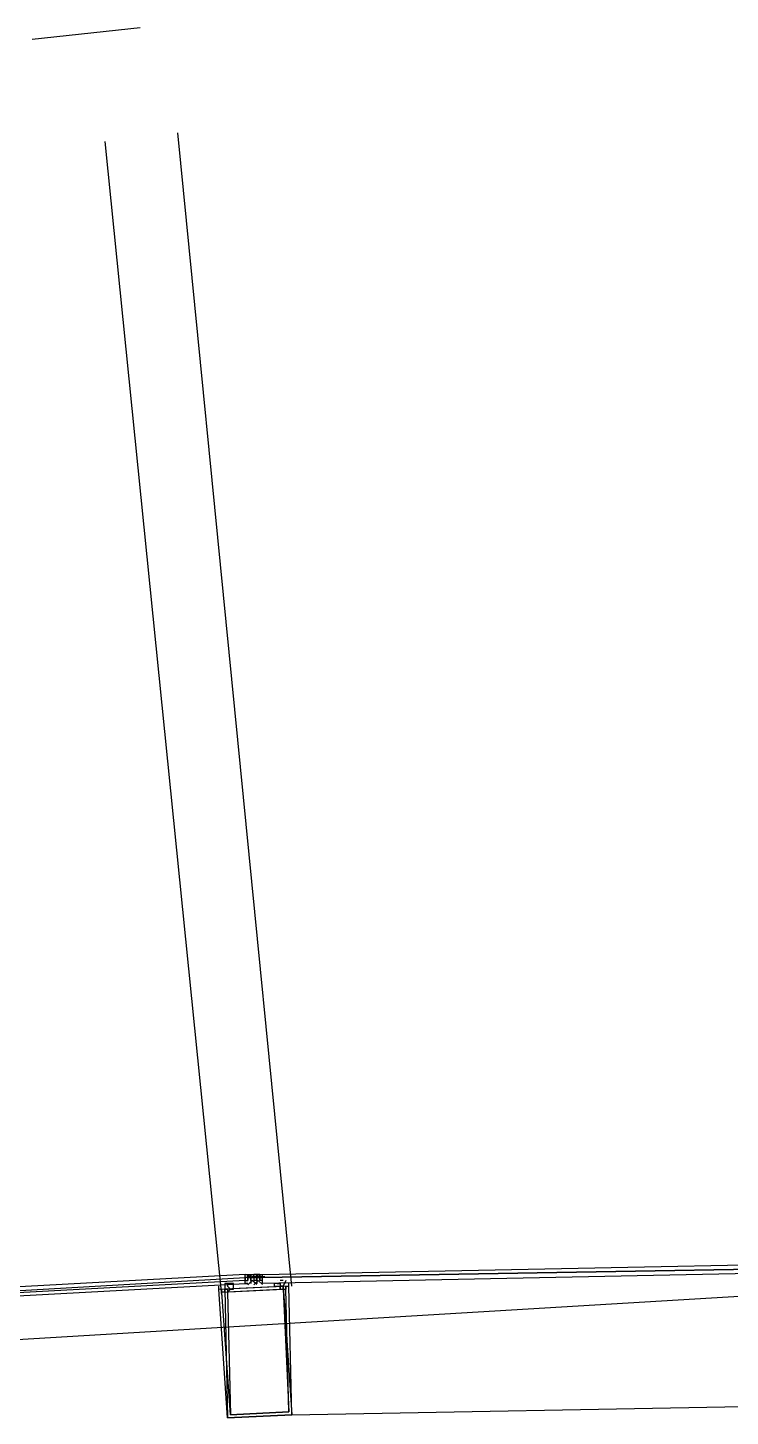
# Model space of a CAD drawing. Header units: feet. Extents: x -84 to 198, y -22 to 181.
# Drawn here: x 82.61 to 85.82, y 153.41 to 159.75 of the extents above; entities that cross this region are included whole.
import ezdxf

# ---------------------------------------------------------------- set-up
doc = ezdxf.new("R2010")
doc.units = ezdxf.units.FT
doc.layers.add('A-AREA-UNIDAD', color=30, linetype='CONTINUOUS')
doc.layers.add('A-LINEA', color=7, linetype='CONTINUOUS')

msp = doc.modelspace()

# ---------------------------------------------------------------- linework, layer by layer
at = {"layer": 'A-AREA-UNIDAD'}
msp.add_lwpolyline([(88.608, 142.2933), (88.608, 143.3422), (90.96, 153.4933), (95.36, 153.3333), (95.392, 153.6889), (86.112, 153.9733), (76.032, 153.3689)], dxfattribs=at)
at = {"layer": 'A-LINEA'}
for p, q in [((83.12, 159.7511), (82.6267, 159.6978)), ((83.8133, 154.0044), (83.2933, 159.2711)), ((83.4933, 153.9644), (82.96, 159.2311)), ((83.48, 154.0178), (83.48, 154.0178)), ((83.4933, 154.0178), (83.4933, 154.0178)), ((83.4933, 154.0044), (83.4933, 154.0044)), ((83.5067, 154.0178), (83.5067, 154.0178)), ((83.5067, 154.0044), (83.5067, 154.0044)), ((83.6, 154.0578), (83.6, 154.0578)), ((83.6, 154.0578), (83.6, 154.0578)), ((83.6, 154.0578), (83.6, 154.0578)), ((83.6, 154.0578), (83.6, 154.0578)), ((83.6, 154.0578), (83.6133, 154.0578)), ((83.6, 154.0444), (83.6, 154.0444)), ((83.6, 154.0444), (83.6, 154.0444)), ((83.6, 154.0444), (83.6, 154.0444)), ((83.6, 154.0444), (83.6, 154.0444)), ((83.6, 154.0444), (83.6, 154.0444)), ((83.6, 154.0444), (83.6, 154.0444)), ((83.6, 154.0444), (83.6, 154.0311)), ((83.6, 154.0444), (83.6, 154.0444)), ((83.6133, 154.0444), (83.6, 154.0444)), ((83.6133, 154.0444), (83.6, 154.0444)), ((83.6, 154.0444), (83.6, 154.0444)), ((83.6133, 154.0444), (83.6, 154.0444)), ((83.6, 154.0444), (83.6, 154.0444)), ((83.6, 154.0444), (83.6, 154.0444)), ((83.6, 154.0311), (83.6, 154.0311)), ((83.6, 154.0311), (83.6, 154.0311)), ((83.6, 154.0311), (83.6, 154.0311)), ((83.6, 154.0311), (83.6, 154.0311)), ((83.6, 154.0311), (83.6133, 154.0311)), ((83.6, 154.0311), (83.6, 154.0311)), ((83.6, 154.0311), (83.6, 154.0311)), ((83.6, 154.0311), (83.6133, 154.0311)), ((83.6, 154.0311), (83.6, 154.0311)), ((83.6, 154.0311), (83.6, 154.0311)), ((83.6, 154.0311), (83.6, 154.0311)), ((83.6, 154.0311), (83.6, 154.0311)), ((83.6, 154.0311), (83.6, 154.0311)), ((83.6, 154.0311), (83.6, 154.0311)), ((83.6, 154.0178), (83.6, 154.0178)), ((83.6, 154.0178), (83.6, 154.0178)), ((83.6, 154.0178), (83.6133, 154.0178)), ((83.6, 154.0178), (83.6133, 154.0178)), ((83.6, 154.0178), (83.6133, 154.0178)), ((83.6, 154.0178), (83.6, 154.0178)), ((83.6133, 154.0178), (83.6, 154.0178)), ((83.6089, 154.048), (83.6668, 154.0512)), ((83.6133, 154.0578), (83.6133, 154.0578)), ((83.6133, 154.0578), (83.6133, 154.0578)), ((83.6133, 154.0578), (83.6133, 154.0578)), ((83.6133, 154.0578), (83.6133, 154.0578)), ((83.6133, 154.0578), (83.6133, 154.0578)), ((83.6133, 154.0444), (83.6133, 154.0578)), ((83.6133, 154.0578), (83.6133, 154.0578)), ((83.6133, 154.0578), (83.6133, 154.0578)), ((83.6133, 154.0578), (83.6133, 154.0578)), ((83.6133, 154.0578), (83.6133, 154.0578)), ((83.6133, 154.0578), (83.6133, 154.0578)), ((83.6133, 154.0578), (83.6133, 154.0444)), ((83.6133, 154.0578), (83.6133, 154.0578)), ((83.6133, 154.0578), (83.6267, 154.0578)), ((83.6133, 154.0578), (83.6133, 154.0444)), ((83.6133, 154.0578), (83.6133, 154.0578)), ((83.6133, 154.0578), (83.6133, 154.0578)), ((83.6133, 154.0578), (83.6133, 154.0444)), ((83.6133, 154.0578), (83.6133, 154.0578)), ((83.6133, 154.0578), (83.6133, 154.0578)), ((83.6133, 154.0578), (83.6133, 154.0578)), ((83.6133, 154.0578), (83.6133, 154.0578)), ((83.6133, 154.0578), (83.6133, 154.0578)), ((83.6133, 154.0578), (83.6133, 154.0578)), ((83.6133, 154.0578), (83.6133, 154.0578)), ((83.6133, 154.0444), (83.6133, 154.0578)), ((83.6133, 154.0444), (83.6133, 154.0444)), ((83.6133, 154.0444), (83.6133, 154.0444)), ((83.6133, 154.0444), (83.6267, 154.0444)), ((83.6133, 154.0444), (83.6267, 154.0444)), ((83.6133, 154.0444), (83.6267, 154.0444)), ((83.6133, 154.0444), (83.6133, 154.0444)), ((83.6133, 154.0444), (83.6133, 154.0444)), ((83.6133, 154.0444), (83.6133, 154.0444)), ((83.6133, 154.0444), (83.6133, 154.0444)), ((83.6133, 154.0444), (83.6133, 154.0444)), ((83.6133, 154.0444), (83.6133, 154.0444)), ((83.6133, 154.0444), (83.6133, 154.0444)), ((83.6133, 154.0444), (83.6133, 154.0444)), ((83.6133, 154.0444), (83.6133, 154.0444)), ((83.6133, 154.0444), (83.6133, 154.0444)), ((83.6133, 154.0444), (83.6133, 154.0444)), ((83.6133, 154.0444), (83.6133, 154.0444)), ((83.6133, 154.0311), (83.6133, 154.0444)), ((83.6133, 154.0444), (83.6133, 154.0444)), ((83.6133, 154.0444), (83.6133, 154.0444)), ((83.6133, 154.0444), (83.6133, 154.0444)), ((83.6133, 154.0444), (83.6133, 154.0444)), ((83.6133, 154.0444), (83.6133, 154.0444)), ((83.6133, 154.0444), (83.6133, 154.0444)), ((83.6133, 154.0444), (83.6133, 154.0444)), ((83.6133, 154.0444), (83.6133, 154.0444)), ((83.6267, 154.0444), (83.6133, 154.0444)), ((83.6133, 154.0444), (83.6133, 154.0311)), ((83.6133, 154.0444), (83.6133, 154.0444)), ((83.6133, 154.0311), (83.6133, 154.0311)), ((83.6133, 154.0311), (83.6133, 154.0311)), ((83.6133, 154.0311), (83.6133, 154.0311)), ((83.6133, 154.0311), (83.6133, 154.0311)), ((83.6133, 154.0311), (83.6133, 154.0311)), ((83.6133, 154.0311), (83.6133, 154.0311)), ((83.6133, 154.0311), (83.6133, 154.0311)), ((83.6133, 154.0311), (83.6133, 154.0311)), ((83.6133, 154.0311), (83.6133, 154.0311)), ((83.6133, 154.0311), (83.6133, 154.0311)), ((83.6133, 154.0311), (83.6133, 154.0311)), ((83.6133, 154.0311), (83.6133, 154.0311)), ((83.6133, 154.0311), (83.6133, 154.0311)), ((83.6133, 154.0311), (83.6133, 154.0311)), ((83.6133, 154.0311), (83.6133, 154.0311)), ((83.6133, 154.0311), (83.6133, 154.0311)), ((83.6133, 154.0311), (83.6133, 154.0311)), ((83.6133, 154.0311), (83.6133, 154.0311)), ((83.6133, 154.0311), (83.6133, 154.0311)), ((83.6133, 154.0311), (83.6133, 154.0311)), ((83.6133, 154.0178), (83.6133, 154.0178)), ((83.6267, 154.0444), (83.6267, 154.0578)), ((83.6267, 154.0578), (83.6267, 154.0578)), ((83.6267, 154.0578), (83.6267, 154.0578)), ((83.6267, 154.0578), (83.6267, 154.0578)), ((83.6267, 154.0578), (83.6267, 154.0578)), ((83.6267, 154.0578), (83.6267, 154.0578)), ((83.6267, 154.0578), (83.6267, 154.0578)), ((83.6267, 154.0578), (83.6267, 154.0578)), ((83.6267, 154.0444), (83.6267, 154.0578)), ((83.6267, 154.0578), (83.6267, 154.0578)), ((83.6267, 154.0578), (83.6267, 154.0578)), ((83.6267, 154.0444), (83.6267, 154.0578)), ((83.6267, 154.0444), (83.6267, 154.0578)), ((83.6267, 154.0578), (83.64, 154.0578)), ((83.6267, 154.0578), (83.6267, 154.0578)), ((83.6267, 154.0578), (83.6267, 154.0578)), ((83.6267, 154.0578), (83.6267, 154.0578)), ((83.6267, 154.0578), (83.6267, 154.0578)), ((83.6267, 154.0578), (83.6267, 154.0578)), ((83.6267, 154.0578), (83.6267, 154.0578)), ((83.6267, 154.0578), (83.6267, 154.0578)), ((83.6267, 154.0578), (83.6267, 154.0578)), ((83.6267, 154.0578), (83.64, 154.0578)), ((83.6267, 154.0578), (83.6267, 154.0578)), ((83.6267, 154.0578), (83.6267, 154.0578)), ((83.6267, 154.0578), (83.6267, 154.0578)), ((83.6267, 154.0578), (83.6267, 154.0578)), ((83.6267, 154.0578), (83.6267, 154.0578)), ((83.6267, 154.0578), (83.6267, 154.0578)), ((83.6267, 154.0578), (83.6267, 154.0578)), ((83.6267, 154.0578), (83.6267, 154.0578)), ((83.6267, 154.0578), (83.6267, 154.0578)), ((83.6267, 154.0578), (83.6267, 154.0578)), ((83.6267, 154.0578), (83.6267, 154.0578)), ((83.6267, 154.0578), (83.6267, 154.0578)), ((83.6267, 154.0578), (83.6267, 154.0444)), ((83.6267, 154.0578), (83.6267, 154.0578)), ((83.6267, 154.0578), (83.6267, 154.0578)), ((83.6267, 154.0578), (83.6267, 154.0578)), ((83.6267, 154.0578), (83.6267, 154.0578)), ((83.6267, 154.0444), (83.6267, 154.0444)), ((83.6267, 154.0444), (83.6267, 154.0444)), ((83.6267, 154.0444), (83.6267, 154.0444)), ((83.6267, 154.0444), (83.6267, 154.0444)), ((83.6267, 154.0444), (83.6267, 154.0444)), ((83.6267, 154.0444), (83.6267, 154.0444)), ((83.6267, 154.0444), (83.6267, 154.0444)), ((83.6267, 154.0444), (83.6267, 154.0311)), ((83.6267, 154.0444), (83.6267, 154.0444)), ((83.6267, 154.0444), (83.6267, 154.0444)), ((83.6267, 154.0444), (83.6267, 154.0444)), ((83.6267, 154.0444), (83.6267, 154.0444)), ((83.6267, 154.0444), (83.6267, 154.0444)), ((83.6267, 154.0444), (83.6267, 154.0444)), ((83.6267, 154.0444), (83.6267, 154.0444)), ((83.6267, 154.0444), (83.6267, 154.0444)), ((83.6267, 154.0444), (83.6267, 154.0444)), ((83.6267, 154.0444), (83.6267, 154.0311)), ((83.6267, 154.0444), (83.64, 154.0444)), ((83.6267, 154.0444), (83.64, 154.0444)), ((83.6267, 154.0311), (83.6267, 154.0444)), ((83.6267, 154.0444), (83.6267, 154.0444)), ((83.6267, 154.0444), (83.6267, 154.0444)), ((83.6267, 154.0444), (83.6267, 154.0444)), ((83.6267, 154.0444), (83.6267, 154.0444)), ((83.6267, 154.0444), (83.6267, 154.0444)), ((83.6267, 154.0444), (83.6267, 154.0444)), ((83.6267, 154.0444), (83.6267, 154.0444)), ((83.6267, 154.0444), (83.6267, 154.0444)), ((83.6267, 154.0444), (83.64, 154.0444)), ((83.6267, 154.0444), (83.6267, 154.0444)), ((83.6267, 154.0444), (83.64, 154.0444)), ((83.6267, 154.0444), (83.6267, 154.0444)), ((83.6267, 154.0444), (83.6267, 154.0311)), ((83.6267, 154.0444), (83.6267, 154.0444)), ((83.6267, 154.0444), (83.6267, 154.0444)), ((83.6267, 154.0444), (83.6267, 154.0311)), ((83.6267, 154.0444), (83.6267, 154.0444)), ((83.6267, 154.0444), (83.64, 154.0444)), ((83.6267, 154.0444), (83.6267, 154.0444)), ((83.6267, 154.0444), (83.6267, 154.0444)), ((83.6267, 154.0444), (83.6267, 154.0444)), ((83.6267, 154.0444), (83.64, 154.0444)), ((83.6267, 154.0444), (83.6267, 154.0444)), ((83.6267, 154.0444), (83.6267, 154.0444)), ((83.6267, 154.0444), (83.6267, 154.0444)), ((83.6267, 154.0444), (83.6267, 154.0444)), ((83.6267, 154.0444), (83.6267, 154.0444)), ((83.6267, 154.0444), (83.6267, 154.0444)), ((83.6267, 154.0444), (83.6267, 154.0444)), ((83.6267, 154.0444), (83.6267, 154.0444)), ((83.6267, 154.0311), (83.6267, 154.0444)), ((83.6267, 154.0311), (83.6267, 154.0311)), ((83.6267, 154.0311), (83.6267, 154.0311)), ((83.6267, 154.0311), (83.6267, 154.0311)), ((83.6267, 154.0311), (83.6267, 154.0311)), ((83.6267, 154.0311), (83.6267, 154.0311)), ((83.6267, 154.0311), (83.6267, 154.0311)), ((83.6267, 154.0311), (83.6267, 154.0311)), ((83.6267, 154.0311), (83.6267, 154.0311)), ((83.6267, 154.0311), (83.6267, 154.0311)), ((83.6267, 154.0311), (83.6267, 154.0311)), ((83.6267, 154.0311), (83.6267, 154.0311)), ((83.6267, 154.0311), (83.6267, 154.0311)), ((83.6267, 154.0311), (83.6267, 154.0311)), ((83.6267, 154.0311), (83.6267, 154.0311)), ((83.6267, 154.0311), (83.6267, 154.0311)), ((83.6267, 154.0311), (83.6267, 154.0311)), ((83.6267, 154.0311), (83.6267, 154.0311)), ((83.6267, 154.0311), (83.6267, 154.0311)), ((83.6267, 154.0311), (83.6267, 154.0311)), ((83.6267, 154.0178), (83.6267, 154.0178)), ((83.6267, 154.0178), (83.6267, 154.0178)), ((83.6267, 154.0178), (83.6267, 154.0178)), ((83.6267, 154.0178), (83.6267, 154.0178)), ((83.6267, 154.0178), (83.6267, 154.0178)), ((83.6267, 154.0178), (83.6267, 154.0178)), ((83.6267, 154.0178), (83.6267, 154.0178)), ((83.6325, 154.0489), (83.6905, 154.05)), ((83.64, 154.0444), (83.64, 154.0578)), ((83.64, 154.0578), (83.64, 154.0578)), ((83.64, 154.0578), (83.64, 154.0578)), ((83.64, 154.0578), (83.64, 154.0578)), ((83.6533, 154.0578), (83.64, 154.0578)), ((83.64, 154.0578), (83.64, 154.0578)), ((83.64, 154.0578), (83.64, 154.0578)), ((83.64, 154.0578), (83.64, 154.0578)), ((83.64, 154.0578), (83.64, 154.0578)), ((83.64, 154.0578), (83.64, 154.0578)), ((83.64, 154.0444), (83.64, 154.0578)), ((83.64, 154.0578), (83.64, 154.0578)), ((83.64, 154.0578), (83.64, 154.0578)), ((83.64, 154.0578), (83.64, 154.0578)), ((83.64, 154.0578), (83.64, 154.0578)), ((83.64, 154.0578), (83.64, 154.0578)), ((83.64, 154.0578), (83.64, 154.0578)), ((83.64, 154.0578), (83.64, 154.0578)), ((83.64, 154.0578), (83.6533, 154.0578)), ((83.64, 154.0578), (83.64, 154.0578)), ((83.6533, 154.0578), (83.64, 154.0578)), ((83.64, 154.0444), (83.64, 154.0444)), ((83.64, 154.0444), (83.64, 154.0444)), ((83.64, 154.0444), (83.64, 154.0444)), ((83.64, 154.0444), (83.64, 154.0444)), ((83.64, 154.0444), (83.64, 154.0444)), ((83.64, 154.0444), (83.64, 154.0444)), ((83.64, 154.0444), (83.64, 154.0444)), ((83.64, 154.0444), (83.64, 154.0444)), ((83.64, 154.0444), (83.64, 154.0444)), ((83.64, 154.0444), (83.64, 154.0444)), ((83.64, 154.0444), (83.64, 154.0311)), ((83.6533, 154.0444), (83.64, 154.0444)), ((83.64, 154.0444), (83.64, 154.0444)), ((83.64, 154.0444), (83.64, 154.0444)), ((83.64, 154.0444), (83.64, 154.0444)), ((83.6533, 154.0444), (83.64, 154.0444)), ((83.64, 154.0444), (83.64, 154.0444)), ((83.64, 154.0444), (83.64, 154.0444)), ((83.6533, 154.0444), (83.64, 154.0444)), ((83.64, 154.0444), (83.64, 154.0444)), ((83.64, 154.0444), (83.64, 154.0444)), ((83.64, 154.0444), (83.64, 154.0444)), ((83.64, 154.0444), (83.64, 154.0444)), ((83.64, 154.0444), (83.64, 154.0444)), ((83.64, 154.0444), (83.64, 154.0444)), ((83.64, 154.0444), (83.64, 154.0444)), ((83.64, 154.0444), (83.64, 154.0311)), ((83.6533, 154.0444), (83.64, 154.0444)), ((83.64, 154.0444), (83.64, 154.0444)), ((83.64, 154.0444), (83.64, 154.0444)), ((83.64, 154.0444), (83.64, 154.0444)), ((83.64, 154.0444), (83.64, 154.0444)), ((83.64, 154.0444), (83.64, 154.0444)), ((83.64, 154.0444), (83.64, 154.0444)), ((83.64, 154.0444), (83.64, 154.0444)), ((83.64, 154.0444), (83.64, 154.0444)), ((83.64, 154.0444), (83.64, 154.0444)), ((83.64, 154.0444), (83.64, 154.0444)), ((83.64, 154.0444), (83.64, 154.0444)), ((83.64, 154.0444), (83.64, 154.0444)), ((83.64, 154.0444), (83.64, 154.0444)), ((83.64, 154.0444), (83.64, 154.0444)), ((83.64, 154.0444), (83.64, 154.0444)), ((83.64, 154.0444), (83.64, 154.0444)), ((83.64, 154.0444), (83.64, 154.0444)), ((83.64, 154.0444), (83.64, 154.0311)), ((83.64, 154.0444), (83.64, 154.0444)), ((83.64, 154.0444), (83.64, 154.0444)), ((83.64, 154.0444), (83.64, 154.0444)), ((83.64, 154.0444), (83.64, 154.0444)), ((83.64, 154.0444), (83.64, 154.0444)), ((83.64, 154.0444), (83.64, 154.0444)), ((83.64, 154.0444), (83.64, 154.0444)), ((83.64, 154.0444), (83.64, 154.0444)), ((83.64, 154.0444), (83.64, 154.0444)), ((83.64, 154.0444), (83.64, 154.0444)), ((83.64, 154.0444), (83.64, 154.0444)), ((83.64, 154.0444), (83.64, 154.0444)), ((83.64, 154.0444), (83.64, 154.0311)), ((83.64, 154.0444), (83.6533, 154.0444)), ((83.6533, 154.0444), (83.64, 154.0444)), ((83.64, 154.0444), (83.64, 154.0444)), ((83.64, 154.0444), (83.64, 154.0444)), ((83.64, 154.0444), (83.64, 154.0444)), ((83.6533, 154.0444), (83.64, 154.0444)), ((83.64, 154.0444), (83.64, 154.0444)), ((83.64, 154.0444), (83.64, 154.0444)), ((83.64, 154.0444), (83.64, 154.0444)), ((83.64, 154.0311), (83.64, 154.0311)), ((83.6533, 154.0311), (83.64, 154.0311)), ((83.64, 154.0311), (83.64, 154.0311)), ((83.64, 154.0311), (83.64, 154.0311)), ((83.64, 154.0311), (83.64, 154.0311)), ((83.64, 154.0311), (83.64, 154.0311)), ((83.64, 154.0311), (83.64, 154.0311)), ((83.64, 154.0311), (83.64, 154.0311)), ((83.64, 154.0311), (83.64, 154.0311)), ((83.64, 154.0311), (83.64, 154.0311)), ((83.64, 154.0311), (83.64, 154.0311)), ((83.64, 154.0311), (83.64, 154.0311)), ((83.64, 154.0311), (83.64, 154.0311)), ((83.64, 154.0311), (83.64, 154.0311)), ((83.64, 154.0311), (83.64, 154.0311)), ((83.64, 154.0311), (83.64, 154.0311)), ((83.6667, 154.0578), (83.6533, 154.0578)), ((83.6533, 154.0578), (83.6533, 154.0578)), ((83.6533, 154.0578), (83.6533, 154.0578)), ((83.6667, 154.0578), (83.6533, 154.0578)), ((83.6533, 154.0578), (83.6533, 154.0578)), ((83.6533, 154.0578), (83.6533, 154.0578)), ((83.6533, 154.0578), (83.6533, 154.0578)), ((83.6533, 154.0578), (83.6533, 154.0578)), ((83.6533, 154.0578), (83.6533, 154.0578)), ((83.6533, 154.0578), (83.6533, 154.0578)), ((83.6533, 154.0578), (83.6533, 154.0578)), ((83.6533, 154.0578), (83.6533, 154.0578)), ((83.6533, 154.0578), (83.6533, 154.0578)), ((83.6533, 154.0578), (83.6533, 154.0578)), ((83.6533, 154.0578), (83.6533, 154.0578)), ((83.6533, 154.0578), (83.6533, 154.0578)), ((83.6533, 154.0578), (83.6533, 154.0578)), ((83.6533, 154.0578), (83.6533, 154.0444)), ((83.6533, 154.0578), (83.6533, 154.0578)), ((83.6533, 154.0578), (83.6533, 154.0578)), ((83.6533, 154.0444), (83.6533, 154.0578)), ((83.6533, 154.0578), (83.6533, 154.0578)), ((83.6533, 154.0578), (83.6533, 154.0578)), ((83.6533, 154.0578), (83.6533, 154.0578)), ((83.6533, 154.0578), (83.6533, 154.0578)), ((83.6533, 154.0444), (83.6533, 154.0578)), ((83.6533, 154.0578), (83.6533, 154.0578)), ((83.6533, 154.0578), (83.6533, 154.0578)), ((83.6533, 154.0578), (83.6533, 154.0578)), ((83.6533, 154.0578), (83.6533, 154.0578)), ((83.6533, 154.0444), (83.6533, 154.0578)), ((83.6533, 154.0578), (83.6533, 154.0578)), ((83.6533, 154.0578), (83.6533, 154.0578)), ((83.6533, 154.0578), (83.6533, 154.0578)), ((83.6533, 154.0578), (83.6533, 154.0578)), ((83.6533, 154.0444), (83.6533, 154.0578)), ((83.6533, 154.0444), (83.6533, 154.0578)), ((83.6533, 154.0578), (83.6533, 154.0578)), ((83.6533, 154.0578), (83.6533, 154.0578)), ((83.6533, 154.0578), (83.6533, 154.0578)), ((83.6533, 154.0578), (83.6533, 154.0578)), ((83.6533, 154.0578), (83.6533, 154.0578)), ((83.6533, 154.0578), (83.6533, 154.0578)), ((83.6533, 154.0444), (83.6533, 154.0444)), ((83.6667, 154.0444), (83.6533, 154.0444)), ((83.6533, 154.0444), (83.6533, 154.0444)), ((83.6533, 154.0444), (83.6533, 154.0444)), ((83.6533, 154.0444), (83.6533, 154.0444)), ((83.6667, 154.0444), (83.6533, 154.0444)), ((83.6533, 154.0444), (83.6533, 154.0444)), ((83.6533, 154.0444), (83.6533, 154.0444)), ((83.6533, 154.0444), (83.6533, 154.0444)), ((83.6533, 154.0444), (83.6533, 154.0444)), ((83.6533, 154.0444), (83.6533, 154.0444)), ((83.6533, 154.0444), (83.6533, 154.0444)), ((83.6533, 154.0444), (83.6533, 154.0311)), ((83.6533, 154.0444), (83.6533, 154.0444)), ((83.6533, 154.0444), (83.6533, 154.0444)), ((83.6533, 154.0444), (83.6533, 154.0444)), ((83.6533, 154.0444), (83.6533, 154.0444)), ((83.6533, 154.0444), (83.6533, 154.0311)), ((83.6533, 154.0444), (83.6533, 154.0444)), ((83.6533, 154.0444), (83.6533, 154.0444)), ((83.6533, 154.0444), (83.6533, 154.0444)), ((83.6533, 154.0444), (83.6533, 154.0311)), ((83.6533, 154.0444), (83.6533, 154.0444)), ((83.6533, 154.0444), (83.6533, 154.0444)), ((83.6533, 154.0444), (83.6533, 154.0444)), ((83.6533, 154.0444), (83.6533, 154.0444)), ((83.6533, 154.0444), (83.6533, 154.0444)), ((83.6533, 154.0444), (83.6533, 154.0444)), ((83.6533, 154.0444), (83.6533, 154.0444)), ((83.6533, 154.0444), (83.6533, 154.0444)), ((83.6533, 154.0444), (83.6667, 154.0444)), ((83.6533, 154.0444), (83.6533, 154.0444)), ((83.6533, 154.0444), (83.6533, 154.0444)), ((83.6533, 154.0444), (83.6533, 154.0444)), ((83.6533, 154.0444), (83.6667, 154.0444)), ((83.6533, 154.0444), (83.6533, 154.0444)), ((83.6533, 154.0444), (83.6533, 154.0444)), ((83.6533, 154.0444), (83.6533, 154.0444)), ((83.6533, 154.0444), (83.6533, 154.0444)), ((83.6533, 154.0311), (83.6533, 154.0444)), ((83.6533, 154.0444), (83.6533, 154.0444)), ((83.6533, 154.0444), (83.6533, 154.0444)), ((83.6533, 154.0444), (83.6533, 154.0444)), ((83.6533, 154.0444), (83.6533, 154.0444)), ((83.6533, 154.0444), (83.6533, 154.0444)), ((83.6533, 154.0444), (83.6533, 154.0444)), ((83.6533, 154.0444), (83.6533, 154.0444)), ((83.6533, 154.0444), (83.6533, 154.0444)), ((83.6533, 154.0444), (83.6533, 154.0444)), ((83.6533, 154.0444), (83.6533, 154.0444)), ((83.6533, 154.0444), (83.6533, 154.0444)), ((83.6533, 154.0444), (83.6533, 154.0311)), ((83.6533, 154.0311), (83.6533, 154.0311)), ((83.6533, 154.0311), (83.6533, 154.0311)), ((83.6533, 154.0311), (83.6533, 154.0311)), ((83.6533, 154.0311), (83.6533, 154.0311)), ((83.6533, 154.0311), (83.6533, 154.0311)), ((83.6533, 154.0311), (83.6533, 154.0311)), ((83.6533, 154.0311), (83.6533, 154.0311)), ((83.6533, 154.0311), (83.6533, 154.0311)), ((83.6533, 154.0311), (83.6533, 154.0311)), ((83.6533, 154.0311), (83.6533, 154.0311)), ((83.6533, 154.0178), (83.6533, 154.0178)), ((83.6533, 154.0178), (83.6533, 154.0178)), ((83.6533, 154.0178), (83.6533, 154.0178)), ((83.6533, 154.0178), (83.6533, 154.0178)), ((83.6533, 154.0178), (83.6533, 154.0178)), ((83.6533, 154.0178), (83.6533, 154.0178)), ((83.6533, 154.0178), (83.6533, 154.0178)), ((83.6667, 154.0444), (83.6667, 154.0578)), ((83.6667, 154.0444), (83.6667, 154.0578)), ((83.6667, 154.0578), (83.6667, 154.0578)), ((83.6667, 154.0578), (83.6667, 154.0578)), ((83.6667, 154.0578), (83.6667, 154.0578)), ((83.6667, 154.0578), (83.6667, 154.0578)), ((83.6667, 154.0578), (83.6667, 154.0578)), ((83.6667, 154.0578), (83.6667, 154.0578)), ((83.6667, 154.0578), (83.6667, 154.0578)), ((83.6667, 154.0578), (83.6667, 154.0444)), ((83.6667, 154.0578), (83.6667, 154.0578)), ((83.6667, 154.0578), (83.6667, 154.0578)), ((83.6667, 154.0578), (83.6667, 154.0444)), ((83.6667, 154.0578), (83.6667, 154.0578)), ((83.6667, 154.0578), (83.6667, 154.0578)), ((83.6667, 154.0578), (83.6667, 154.0578)), ((83.6667, 154.0578), (83.6667, 154.0578)), ((83.6667, 154.0578), (83.6667, 154.0578)), ((83.6667, 154.0578), (83.6667, 154.0578)), ((83.6667, 154.0578), (83.6667, 154.0578)), ((83.6667, 154.0578), (83.6667, 154.0578)), ((83.6667, 154.0578), (83.6667, 154.0578)), ((83.6667, 154.0578), (83.6667, 154.0578)), ((83.6667, 154.0578), (83.6667, 154.0578)), ((83.6667, 154.0578), (83.6667, 154.0578)), ((83.6667, 154.0578), (83.6667, 154.0578)), ((83.6667, 154.0578), (83.6667, 154.0578)), ((83.6667, 154.0444), (83.6667, 154.0444)), ((83.6667, 154.0444), (83.6667, 154.0444)), ((83.6667, 154.0444), (83.6667, 154.0444)), ((83.6667, 154.0444), (83.6667, 154.0444)), ((83.6667, 154.0444), (83.6667, 154.0444)), ((83.6667, 154.0444), (83.6667, 154.0444)), ((83.6667, 154.0444), (83.6667, 154.0444)), ((83.6667, 154.0444), (83.6667, 154.0444)), ((83.6667, 154.0444), (83.6667, 154.0444)), ((83.6667, 154.0444), (83.6667, 154.0444)), ((83.6667, 154.0444), (83.6667, 154.0444)), ((83.6667, 154.0444), (83.6667, 154.0444)), ((83.6667, 154.0444), (83.6667, 154.0444)), ((83.6667, 154.0444), (83.6667, 154.0444)), ((83.6667, 154.0444), (83.6667, 154.0444)), ((83.6667, 154.0444), (83.6667, 154.0444)), ((83.6667, 154.0444), (83.6667, 154.0444)), ((83.6667, 154.0444), (83.6667, 154.0444)), ((83.6667, 154.0444), (83.6667, 154.0444)), ((83.6667, 154.0444), (83.6667, 154.0444)), ((83.6667, 154.0444), (83.6667, 154.0444)), ((83.6667, 154.0444), (83.6667, 154.0444)), ((83.6667, 154.0444), (83.6667, 154.0444)), ((83.6667, 154.0444), (83.6667, 154.0311)), ((83.6667, 154.0444), (83.68, 154.0444)), ((83.6667, 154.0444), (83.68, 154.0444)), ((83.6667, 154.0311), (83.6667, 154.0311)), ((83.6667, 154.0311), (83.6667, 154.0311)), ((83.6667, 154.0311), (83.6667, 154.0311)), ((83.6667, 154.0311), (83.6667, 154.0311)), ((83.6667, 154.0311), (83.6667, 154.0311)), ((83.6667, 154.0311), (83.6667, 154.0311)), ((83.6667, 154.0311), (83.6667, 154.0311)), ((83.6667, 154.0311), (83.6667, 154.0311)), ((83.6667, 154.0311), (83.6667, 154.0311)), ((83.6667, 154.0311), (83.6667, 154.0311)), ((83.68, 154.0311), (83.6667, 154.0311)), ((83.6667, 154.0311), (83.6667, 154.0311)), ((83.6667, 154.0311), (83.6667, 154.0311)), ((83.6667, 154.0311), (83.6667, 154.0311)), ((83.6667, 154.0311), (83.6667, 154.0311)), ((83.6667, 154.0311), (83.6667, 154.0311)), ((83.6667, 154.0311), (83.6667, 154.0311)), ((83.68, 154.0578), (83.68, 154.0578)), ((83.68, 154.0444), (83.68, 154.0578)), ((83.68, 154.0578), (83.68, 154.0578)), ((83.68, 154.0578), (83.68, 154.0578)), ((83.68, 154.0578), (83.68, 154.0578)), ((83.68, 154.0578), (83.68, 154.0578)), ((83.68, 154.0444), (83.68, 154.0444)), ((83.68, 154.0444), (83.68, 154.0444)), ((83.68, 154.0444), (83.68, 154.0444)), ((83.68, 154.0311), (83.68, 154.0444)), ((83.68, 154.0444), (83.68, 154.0444)), ((83.68, 154.0444), (83.68, 154.0444)), ((83.68, 154.0444), (83.68, 154.0444)), ((83.68, 154.0444), (83.68, 154.0444)), ((83.68, 154.0444), (83.68, 154.0444)), ((83.68, 154.0444), (83.68, 154.0444)), ((83.68, 154.0444), (83.68, 154.0444)), ((83.68, 154.0444), (83.68, 154.0444)), ((83.68, 154.0444), (83.68, 154.0444)), ((83.68, 154.0444), (83.68, 154.0444)), ((83.68, 154.0444), (83.68, 154.0444)), ((83.68, 154.0311), (83.68, 154.0311)), ((83.68, 154.0311), (83.68, 154.0311)), ((83.68, 154.0311), (83.68, 154.0311)), ((83.68, 154.0311), (83.68, 154.0311)), ((83.68, 154.0178), (83.68, 154.0311)), ((83.68, 154.0311), (83.68, 154.0311)), ((83.68, 154.0311), (83.68, 154.0311)), ((83.68, 154.0311), (83.68, 154.0311)), ((83.68, 154.0311), (83.68, 154.0311)), ((83.68, 154.0178), (83.68, 154.0178)), ((83.68, 154.0178), (83.68, 154.0178)), ((83.68, 154.0178), (83.68, 154.0178)), ((83.68, 154.0178), (83.68, 154.0178)), ((83.68, 154.0178), (83.68, 154.0178)), ((83.68, 154.0178), (83.68, 154.0178)), ((83.7467, 154.0311), (83.7467, 154.0311)), ((83.7467, 154.0178), (83.76, 154.0178)), ((83.7733, 154.0178), (83.7733, 154.0178)), ((83.7733, 154.0178), (83.7733, 154.0178)), ((83.4933, 153.9778), (83.4933, 153.9911)), ((83.52, 153.9911), (83.52, 153.9911)), ((83.8133, 153.4178), (87.52, 153.4844))]:
    msp.add_line(p, q, dxfattribs=at)
for points in [[(83.68, 154.0578), (87.6267, 154.1378), (87.6267, 154.1111), (83.68, 154.0444), (83.68, 154.0578)], [(83.68, 154.0311), (83.68, 154.0444), (87.6267, 154.1111), (87.6267, 154.0978), (83.68, 154.0178), (83.68, 154.0311)], [(83.6, 154.0578), (79.6667, 153.8444), (79.6667, 153.8178), (83.6, 154.0444), (83.6, 154.0578)], [(83.6, 154.0311), (79.6667, 153.8178), (79.6667, 153.8044), (83.6, 154.0178), (83.6, 154.0311)], [(83.8133, 153.4178), (83.52, 153.4044), (83.48, 153.9911), (83.7733, 154.0044), (83.8133, 153.4178)], [(83.48, 153.9911), (83.48, 154.0044), (83.48, 154.0044)], [(83.52, 154.0178), (83.52, 154.0044), (83.52, 154.0044), (83.5333, 153.9911), (83.5333, 153.9911), (83.5067, 153.9911), (83.5067, 153.9911), (83.5067, 153.9778), (83.5067, 153.9778), (83.5067, 153.9778), (83.5067, 153.9778), (83.5067, 153.9778), (83.4933, 153.9778), (83.4933, 153.9778), (83.4933, 153.9778), (83.4933, 153.9911), (83.4933, 153.9911), (83.4933, 153.9911), (83.4933, 153.9911)], [(83.5333, 154.0178), (83.52, 154.0178), (83.52, 154.0178), (83.5067, 154.0178), (83.5067, 154.0178), (83.5067, 154.0178), (83.5067, 153.9911), (83.5067, 153.9911), (83.52, 153.9911), (83.52, 153.9911), (83.52, 153.9911), (83.52, 153.9911), (83.52, 153.9911), (83.52, 153.9778)], [(83.52, 153.4044), (83.8133, 153.4178), (83.8, 154.0044), (83.5067, 153.9911), (83.52, 153.4044)], [(83.52, 153.9778), (83.5333, 153.9911), (83.5333, 153.9911), (83.5333, 153.9911), (83.5333, 153.9911), (83.5333, 153.9911), (83.5467, 153.9911), (83.5467, 153.9911), (83.5467, 154.0178), (83.5467, 154.0178), (83.5333, 154.0178), (83.5333, 154.0178)], [(83.6, 154.0178), (83.6, 154.0311), (83.6, 154.0444), (83.6, 154.0578)], [(83.6267, 154.0444), (83.6267, 154.0444), (83.6133, 154.0578)], [(83.6533, 154.0123), (83.6328, 154.0311), (83.6133, 154.0112)], [(83.6267, 154.0578), (83.6267, 154.0444), (83.6267, 154.0311), (83.6267, 154.0178)], [(83.6267, 154.0444), (83.6267, 154.0444), (83.6267, 154.0578)], [(83.6533, 154.0444), (83.6533, 154.0578), (83.64, 154.0578)], [(83.6799, 154.0127), (83.6591, 154.0311), (83.64, 154.0108)], [(83.6533, 154.0578), (83.6533, 154.0444), (83.6533, 154.0578)], [(83.6667, 154.0311), (83.6667, 154.0311), (83.6667, 154.0444), (83.6533, 154.0578)], [(83.6533, 154.0578), (83.6533, 154.0444), (83.6533, 154.0311), (83.6533, 154.0178)], [(83.6667, 154.0444), (83.6667, 154.0578), (83.68, 154.0578)], [(83.68, 154.0178), (83.68, 154.0311), (83.68, 154.0444), (83.68, 154.0578)], [(83.7467, 154.0178), (83.7333, 154.0178), (83.7333, 154.0178), (83.7333, 154.0044), (83.7333, 154.0044), (83.76, 154.0044), (83.76, 154.0044), (83.76, 154.0044), (83.76, 154.0044), (83.76, 153.9911), (83.76, 153.9911), (83.76, 153.9911), (83.7733, 153.9911), (83.7733, 154.0044), (83.76, 154.0044), (83.76, 154.0044)], [(83.7733, 154.0311), (83.7733, 154.0311), (83.7733, 154.0311), (83.76, 154.0311), (83.76, 154.0311)], [(83.76, 154.0178), (83.76, 154.0178), (83.76, 154.0178), (83.76, 154.0044), (83.76, 154.0044), (83.7733, 154.0044), (83.7733, 154.0044), (83.7733, 153.9911), (83.7733, 153.9911), (83.7733, 153.9911), (83.7867, 153.9911), (83.7867, 153.9911), (83.7867, 153.9911), (83.7867, 153.9911), (83.7867, 153.9911), (83.7867, 154.0044), (83.7867, 154.0044), (83.8, 154.0044), (83.8, 154.0044), (83.8, 154.0178), (83.8, 154.0178), (83.8, 154.0178)], [(83.7867, 154.0311), (83.7733, 154.0044), (83.7733, 154.0044), (83.7733, 154.0044), (83.7733, 154.0044)], [(83.7867, 154.0178), (83.7867, 154.0178), (83.7867, 154.0178)], [(83.8, 153.4311), (83.5333, 153.4178), (83.4933, 153.9778), (83.7733, 153.9911), (83.8, 153.4311)], [(83.5067, 153.9778), (83.5067, 153.9778), (83.5067, 153.9911), (83.5067, 153.9911)], [(83.5333, 153.4178), (83.8, 153.4311), (83.7867, 153.9911), (83.52, 153.9778), (83.5333, 153.4178)]]:
    msp.add_lwpolyline(points, dxfattribs=at)
for points in [[(83.76, 154.0044), (83.76, 154.0044), (83.76, 153.9911), (83.76, 153.9911)], [(83.7867, 154.0044), (83.7867, 154.0044), (83.7867, 153.9911), (83.7867, 153.9911)], [(83.52, 153.9911), (83.52, 153.9911), (83.52, 153.9911), (83.52, 153.9911)]]:
    msp.add_lwpolyline(points, close=True, dxfattribs=at)

doc.saveas('drawing.dxf')
